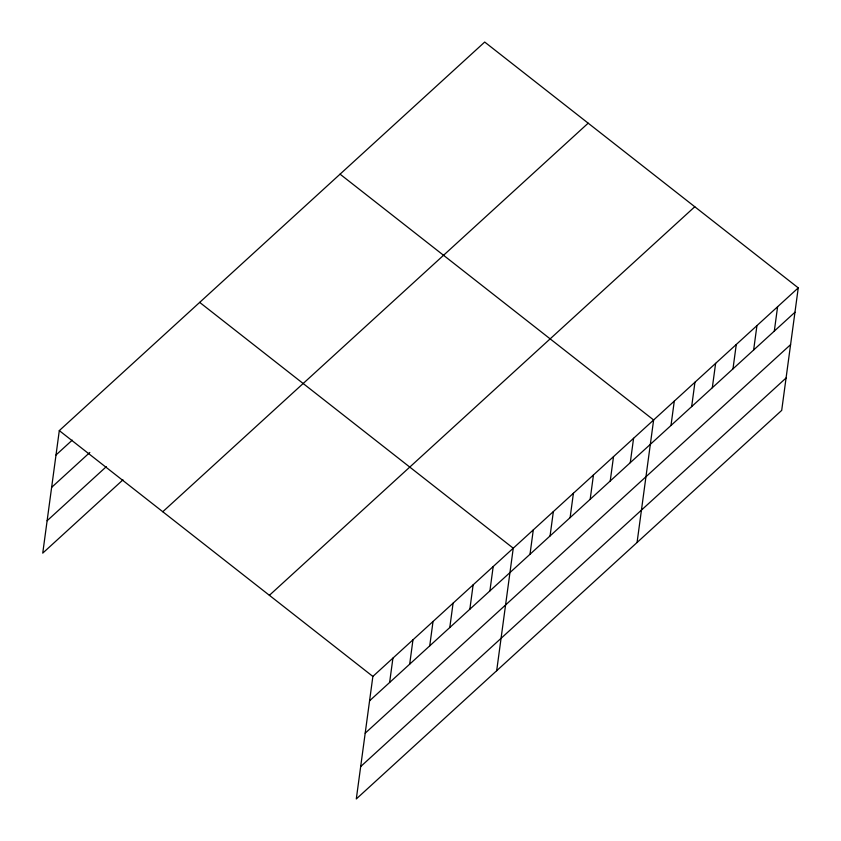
<?xml version="1.0" encoding="UTF-8"?>
<svg xmlns="http://www.w3.org/2000/svg" width="841" height="841" viewBox="0 0 841 841"><rect width="100%" height="100%" fill="white"/><g stroke="black" fill="none" stroke-linecap="round" stroke-linejoin="round"><path stroke-width="1.26" d="M798.256 287.874L372.868 676.437L356.3 798.95L781.699 410.387L798.256 287.874L484.7 42.05L59.301 430.613L42.744 553.126L122.954 479.854M389.625 682.482L392.926 658.114M409.683 664.169L412.973 639.801M429.74 645.846L433.031 621.478M449.788 627.533L453.089 603.165M469.846 609.21L473.136 584.842M489.904 590.897L493.194 566.529M496.684 670.719L513.252 548.206L199.685 302.392M530.009 554.261L533.299 529.893M550.067 535.938L553.357 511.57M570.114 517.625L573.415 493.257M590.172 499.302L593.462 474.934M610.23 480.989L613.52 456.621M630.277 462.666L633.578 438.298M637.068 542.498L653.625 419.985L340.058 174.161M670.992 425.472L674.293 401.115M691.659 406.602L694.95 382.235M712.316 387.733L715.617 363.365M732.984 368.852L736.274 344.495M753.641 349.982L756.942 325.614M774.309 331.112L777.599 306.744M56.011 454.981L72.242 440.148M51.627 487.37L89.829 452.479M47.117 520.737L106.323 466.66M162.776 511.738L588.174 123.175M269.393 595.312L694.782 206.749M369.577 700.805L794.966 312.242M365.194 733.194L790.593 344.631M360.684 766.561L786.072 377.998M59.301 430.613L372.868 676.437"/></g></svg>
